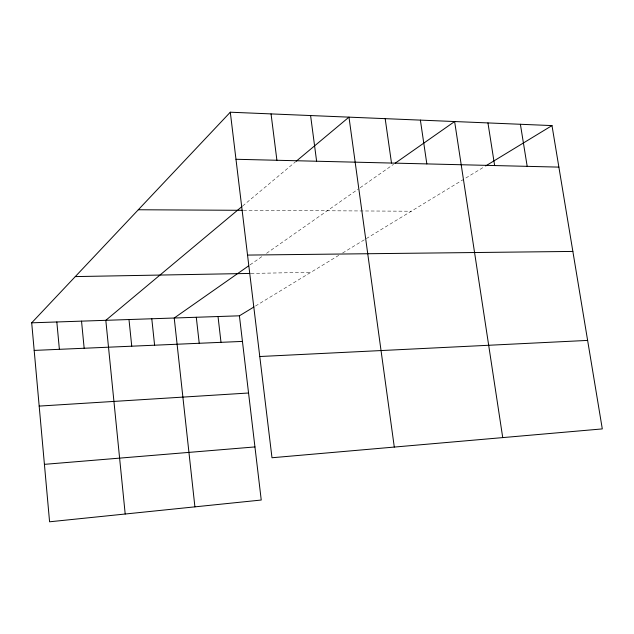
<?xml version="1.0" encoding="UTF-8"?>
<svg xmlns="http://www.w3.org/2000/svg" width="634" height="634" viewBox="0 0 634 634"><rect width="100%" height="100%" fill="white"/><g stroke="black" fill="none" stroke-linecap="round" stroke-linejoin="round"><path stroke-width="0.48" stroke-dasharray="3.17 2.38" d="M242.648 205.987L295.325 161.971M250.081 264.861L262.508 256.152M266.549 253.323L358.575 188.837M360.191 187.704L393.579 164.309M255.478 306.032L339.396 254.963M342.59 253.021L484.796 166.48M250.929 273.42L310.85 272.335M243.424 210.314L411.276 211.225"/><path stroke-width="0.95" d="M253.917 306.983L239.406 315.811L261.24 500.036L49.579 521.79L31.7 322.817L230.3 112.21L551.992 125.587L602.3 428.909L271.986 457.748L230.3 112.21M241.911 206.597L105.815 320.313L125.199 514.023M296.054 161.361L348.977 117.139L394.293 447.073M248.536 265.939L174.223 318.014L194.907 506.859M395.172 163.192L454.626 121.538L502.73 437.603M485.636 165.965L551.992 125.587M44.42 464.35L254.947 446.93M39.181 406.093L248.552 393.001M259.774 356.522L587.623 340.41M34.181 350.412L242.442 341.409M31.7 322.817L239.406 315.811M75.287 276.59L249.97 273.436M247.537 255.082L572.867 251.429M138.315 209.751L242.442 210.314M235.983 159.277L558.879 167.114M520.395 124.272L527.187 166.346M487.95 122.925L494.639 165.553M420.382 120.111L426.833 163.913M385.179 118.645L391.503 163.049M310.589 115.547L316.62 161.234M271.051 113.906L276.907 160.275M218.025 316.532L221.004 342.336M196.294 317.269L199.227 343.271M151.788 318.767L154.601 345.205M128.987 319.536L131.745 346.196M81.532 321.137L84.156 348.248M56.83 321.969L59.382 349.318"/></g></svg>
